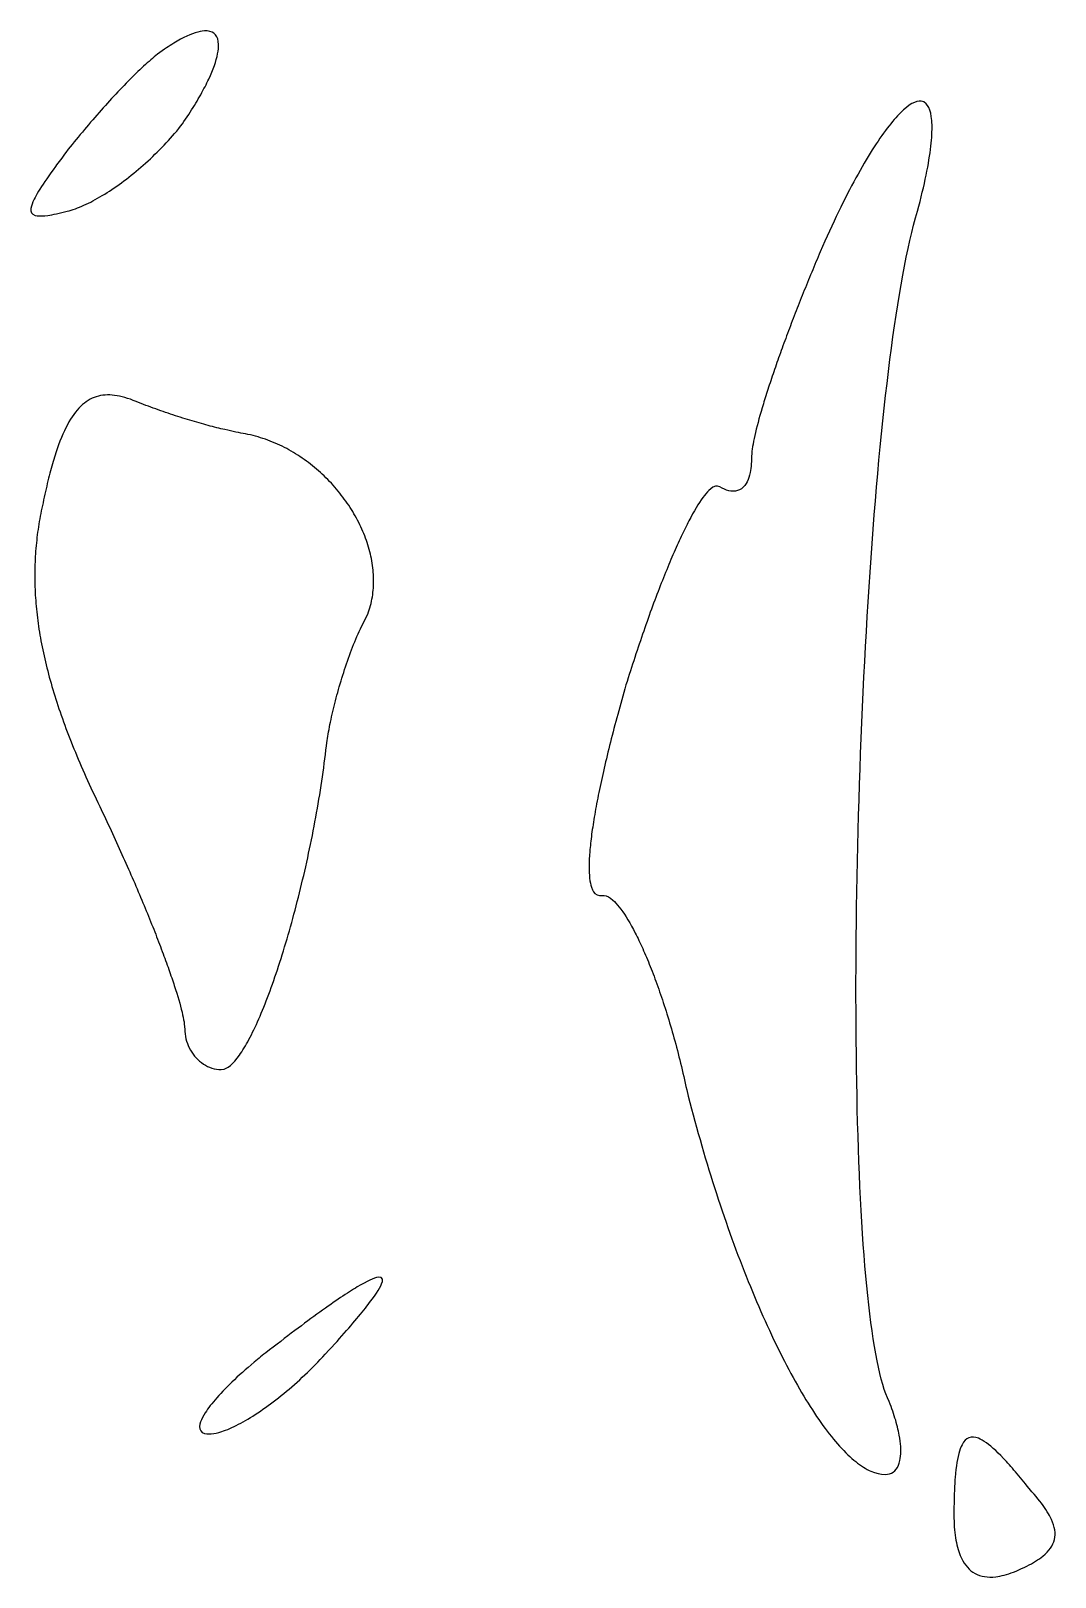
# Model space of a CAD drawing. Header units: metres. Extents: x 11 to 1970, y 60 to 2209.
# Drawn here: x 482 to 735, y 1434.7 to 1816.5 of the extents above; entities that cross this region are included whole.
import ezdxf

# ---------------------------------------------------------------- set-up
doc = ezdxf.new("R2010")
doc.units = ezdxf.units.M

msp = doc.modelspace()

# ---------------------------------------------------------------- linework, layer by layer
for points in [[(515, 1812), (514.449362, 1811.621316), (513.878096, 1811.206128), (513.287174, 1810.755732), (512.882786, 1810.436548), (512.470382, 1810.102676), (512.05025, 1809.7545), (511.622678, 1809.392404), (511.187954, 1809.016772), (510.746366, 1808.627988), (510.298202, 1808.226436), (509.84375, 1807.8125), (509.383298, 1807.386564), (508.917134, 1806.949012), (508.445546, 1806.500228), (507.968822, 1806.040596), (507.48725, 1805.5705), (507.001118, 1805.090324), (506.510714, 1804.600452), (506.016326, 1804.101268), (505.518242, 1803.593156), (505.01675, 1803.0765), (504.512138, 1802.551684), (504.004694, 1802.019092), (503.494706, 1801.479108), (502.982462, 1800.932116), (502.46825, 1800.3785), (501.952358, 1799.818644), (501.435074, 1799.252932), (500.916686, 1798.681748), (500.397482, 1798.105476), (499.87775, 1797.5245), (499.357778, 1796.939204), (498.837854, 1796.349972), (498.318266, 1795.757188), (497.799302, 1795.161236), (497.28125, 1794.5625), (496.764398, 1793.961364), (496.249034, 1793.358212), (495.735446, 1792.753428), (495.223922, 1792.147396), (494.71475, 1791.5405), (494.208218, 1790.933124), (493.704614, 1790.325652), (493.204226, 1789.718468), (492.707342, 1789.111956), (492.21425, 1788.5065), (491.725238, 1787.902484), (491.240594, 1787.300292), (490.6436, 1786.524191), (490.2944, 1786.056728), (489.9524, 1785.597557), (489.6176, 1785.146624), (489.29, 1784.703875), (488.9696, 1784.269256), (488.6564, 1783.842713), (488.3504, 1783.424192), (488.0516, 1783.013639), (487.4756, 1782.216221), (486.9284, 1781.450027), (486.41, 1780.714625), (485.9204, 1780.009583), (485.4596, 1779.334469), (485.0276, 1778.688851), (484.6244, 1778.072297), (484.25, 1777.484375), (483.9044, 1776.924653), (483.5876, 1776.392699), (483.2996, 1775.888081), (483.0404, 1775.410367), (482.81, 1774.959125), (482.5184, 1774.330952), (482.2916, 1773.759911), (482.1296, 1773.244544), (482.0144, 1772.641472), (482.0144, 1772.131328), (482.1764, 1771.619063), (482.5184, 1771.239848), (483.0404, 1770.986933), (483.5876, 1770.871001), (484.25, 1770.828125), (484.8224, 1770.841832), (485.4596, 1770.893231), (486.1616, 1770.980864), (486.6656, 1771.058696), (487.1984, 1771.151552), (487.76, 1771.259), (488.3504, 1771.380608), (488.9696, 1771.515944), (489.6176, 1771.664576), (490.2944, 1771.826072), (491, 1772), (491.484736, 1772.128352), (491.978688, 1772.273216), (492.481472, 1772.434304), (492.992704, 1772.611328), (493.512, 1772.804), (494.038976, 1773.012032), (494.573248, 1773.235136), (495.114432, 1773.473024), (495.662144, 1773.725408), (496.216, 1773.992), (496.775616, 1774.272512), (497.340608, 1774.566656), (497.910592, 1774.874144), (498.485184, 1775.194688), (499.064, 1775.528), (499.646656, 1775.873792), (500.232768, 1776.231776), (500.821952, 1776.601664), (501.413824, 1776.983168), (502.008, 1777.376), (502.604096, 1777.779872), (503.201728, 1778.194496), (503.800512, 1778.619584), (504.400064, 1779.054848), (505, 1779.5), (505.599936, 1779.954752), (506.199488, 1780.418816), (506.798272, 1780.891904), (507.395904, 1781.373728), (507.992, 1781.864), (508.586176, 1782.362432), (509.178048, 1782.868736), (509.767232, 1783.382624), (510.353344, 1783.903808), (510.936, 1784.432), (511.514816, 1784.966912), (512.089408, 1785.508256), (512.659392, 1786.055744), (513.224384, 1786.609088), (513.784, 1787.168), (514.337856, 1787.732192), (514.885568, 1788.301376), (515.426752, 1788.875264), (515.961024, 1789.453568), (516.488, 1790.036), (517.007296, 1790.622272), (517.518528, 1791.212096), (518.021312, 1791.805184), (518.515264, 1792.401248), (519, 1793), (519.415202, 1793.596989), (519.820816, 1794.187912), (520.216854, 1794.772703), (520.603328, 1795.351296), (520.98025, 1795.923625), (521.347632, 1796.489624), (521.705486, 1797.049227), (522.053824, 1797.602368), (522.392658, 1798.148981), (522.722, 1798.689), (523.041862, 1799.222359), (523.352256, 1799.748992), (523.653194, 1800.268833), (523.944688, 1800.781816), (524.22675, 1801.287875), (524.499392, 1801.786944), (524.762626, 1802.278957), (525.016464, 1802.763848), (525.260918, 1803.241551), (525.496, 1803.712), (525.721722, 1804.175129), (525.938096, 1804.630872), (526.342848, 1805.519936), (526.710352, 1806.378664), (527.040704, 1807.206528), (527.334, 1808.003), (527.590336, 1808.767552), (527.809808, 1809.499656), (527.992512, 1810.198784), (528.138544, 1810.864408), (528.248, 1811.496), (528.320976, 1812.093032), (528.357568, 1812.654976), (528.357872, 1813.181304), (528.290498, 1813.902861), (528.142016, 1814.541312), (527.91275, 1815.094875), (527.603024, 1815.561768), (527.213162, 1815.940209), (526.743488, 1816.228416), (526.194326, 1816.424607), (525.566, 1816.527), (524.858834, 1816.533813), (524.34375, 1816.484375), (523.793866, 1816.391137), (523.209278, 1816.253571), (522.590082, 1816.071149), (521.936374, 1815.843343), (521.24825, 1815.569625), (520.525806, 1815.249467), (519.769138, 1814.882341), (518.978342, 1814.467719), (518.153514, 1814.005073), (517.29475, 1813.493875), (516.852672, 1813.219904), (516.402146, 1812.933597), (515.943184, 1812.634888), (515.475798, 1812.323711), (515, 1812)], [(677, 1762), (676.730307, 1761.369418), (676.461256, 1760.737744), (676.192889, 1760.105086), (675.925248, 1759.471552), (675.658375, 1758.83725), (675.392312, 1758.202288), (675.127101, 1757.566774), (674.862784, 1756.930816), (674.599403, 1756.294522), (674.337, 1755.658), (674.075617, 1755.021358), (673.815296, 1754.384704), (673.556079, 1753.748146), (673.298008, 1753.111792), (673.041125, 1752.47575), (672.785472, 1751.840128), (672.531091, 1751.205034), (672.278024, 1750.570576), (672.026313, 1749.936862), (671.776, 1749.304), (671.527127, 1748.672098), (671.279736, 1748.041264), (671.033869, 1747.411606), (670.789568, 1746.783232), (670.546875, 1746.15625), (670.305832, 1745.530768), (670.066481, 1744.906894), (669.828864, 1744.284736), (669.593023, 1743.664402), (669.359, 1743.046), (669.126837, 1742.429638), (668.896576, 1741.815424), (668.668259, 1741.203466), (668.441928, 1740.593872), (668.217625, 1739.98675), (667.995392, 1739.382208), (667.775271, 1738.780354), (667.557304, 1738.181296), (667.341533, 1737.585142), (667.128, 1736.992), (666.916747, 1736.401978), (666.707816, 1735.815184), (666.501249, 1735.231726), (666.297088, 1734.651712), (666.095375, 1734.07525), (665.896152, 1733.502448), (665.699461, 1732.933414), (665.505344, 1732.368256), (665.313843, 1731.807082), (665.125, 1731.25), (664.938857, 1730.697118), (664.755456, 1730.148544), (664.574839, 1729.604386), (664.397048, 1729.064752), (664.222125, 1728.52975), (664.050112, 1727.999488), (663.881051, 1727.474074), (663.714984, 1726.953616), (663.551953, 1726.438222), (663.392, 1725.928), (663.235167, 1725.423058), (663.081496, 1724.923504), (662.931029, 1724.429446), (662.783808, 1723.940992), (662.639875, 1723.45825), (662.362041, 1722.510334), (662.097863, 1721.586562), (661.847677, 1720.687798), (661.611819, 1719.814906), (661.390625, 1718.96875), (661.184431, 1718.150194), (660.993573, 1717.360102), (660.818387, 1716.599338), (660.659209, 1715.868766), (660.516375, 1715.16925), (660.390221, 1714.501654), (660.281083, 1713.866842), (660.189297, 1713.265678), (660.115199, 1712.699026), (660.059125, 1712.16775), (660.009544, 1711.439056), (659.999101, 1710.791202), (659.985664, 1710.179328), (659.956243, 1709.589486), (659.911, 1709.022), (659.850097, 1708.477194), (659.773696, 1707.955392), (659.681959, 1707.456918), (659.536067, 1706.829134), (659.363583, 1706.244166), (659.164891, 1705.702782), (658.940375, 1705.20575), (658.690419, 1704.753838), (658.342784, 1704.253568), (657.956749, 1703.826498), (657.533064, 1703.474128), (657.072479, 1703.197958), (656.575744, 1702.999488), (656.043609, 1702.880218), (655.476824, 1702.841648), (654.876139, 1702.885278), (654.371687, 1702.980374), (653.846403, 1703.129806), (653.300671, 1703.334342), (652.734875, 1703.59475), (652.149399, 1703.911798), (651.623989, 1704.115659), (651.074201, 1704.073031), (650.471517, 1703.811427), (649.986408, 1703.475448), (649.474191, 1703.022721), (649.118213, 1702.657403), (648.751027, 1702.242237), (648.372969, 1701.778039), (647.984375, 1701.265625), (647.585581, 1700.705811), (647.176923, 1700.099413), (646.758737, 1699.447247), (646.331359, 1698.750129), (645.895125, 1698.008875), (645.450371, 1697.224301), (644.997433, 1696.397223), (644.536647, 1695.528457), (644.303416, 1695.078696), (644.068349, 1694.618819), (643.831488, 1694.148928), (643.592875, 1693.669125), (643.352552, 1693.179512), (643.110561, 1692.680191), (642.866944, 1692.171264), (642.621743, 1691.652833), (642.375, 1691.125), (642.126757, 1690.587867), (641.877056, 1690.041536), (641.625939, 1689.486109), (641.373448, 1688.921688), (641.119625, 1688.348375), (640.864512, 1687.766272), (640.608151, 1687.175481), (640.350584, 1686.576104), (640.091853, 1685.968243), (639.832, 1685.352), (639.571067, 1684.727477), (639.309096, 1684.094776), (639.046129, 1683.453999), (638.782208, 1682.805248), (638.517375, 1682.148625), (638.251672, 1681.484232), (637.985141, 1680.812171), (637.717824, 1680.132544), (637.449763, 1679.445453), (637.181, 1678.751), (636.911577, 1678.049287), (636.641536, 1677.340416), (636.370919, 1676.624489), (636.099768, 1675.901608), (635.828125, 1675.171875), (635.556032, 1674.435392), (635.283531, 1673.692261), (635.010664, 1672.942584), (634.737473, 1672.186463), (634.464, 1671.424), (634.190287, 1670.655297), (633.916376, 1669.880456), (633.642309, 1669.099579), (633.368128, 1668.312768), (633.093875, 1667.520125), (632.819592, 1666.721752), (632.545321, 1665.917751), (632.271104, 1665.108224), (631.996983, 1664.293273), (631.723, 1663.473), (631.449197, 1662.647507), (631.175616, 1661.816896), (630.902299, 1660.981269), (630.629288, 1660.140728), (630.356625, 1659.295375), (630.084352, 1658.445312), (629.812511, 1657.590641), (629.541144, 1656.731464), (629.270293, 1655.867883), (629, 1655), (628.731803, 1654.072714), (628.467224, 1653.150912), (628.206281, 1652.234678), (627.948992, 1651.324096), (627.695375, 1650.41925), (627.445448, 1649.520224), (627.199229, 1648.627102), (626.956736, 1647.739968), (626.717987, 1646.858906), (626.483, 1645.984), (626.251793, 1645.115334), (626.024384, 1644.252992), (625.800791, 1643.397058), (625.581032, 1642.547616), (625.365125, 1641.70475), (625.153088, 1640.868544), (624.944939, 1640.039082), (624.740696, 1639.216448), (624.540377, 1638.400726), (624.344, 1637.592), (624.151583, 1636.790354), (623.963144, 1635.995872), (623.778701, 1635.208638), (623.598272, 1634.428736), (623.421875, 1633.65625), (623.249528, 1632.891264), (623.081249, 1632.133862), (622.917056, 1631.384128), (622.756967, 1630.642146), (622.601, 1629.908), (622.449173, 1629.181774), (622.301504, 1628.463552), (622.158011, 1627.753418), (622.018712, 1627.051456), (621.883625, 1626.35775), (621.752768, 1625.672384), (621.626159, 1624.995442), (621.503816, 1624.327008), (621.385757, 1623.667166), (621.272, 1623.016), (621.162563, 1622.373594), (621.057464, 1621.740032), (620.956721, 1621.115398), (620.860352, 1620.499776), (620.768375, 1619.89325), (620.680808, 1619.295904), (620.597669, 1618.707822), (620.518976, 1618.129088), (620.444747, 1617.559786), (620.375, 1617), (620.309753, 1616.449814), (620.249024, 1615.909312), (620.192831, 1615.378578), (620.141192, 1614.857696), (620.094125, 1614.34675), (620.051648, 1613.845824), (619.980536, 1612.874368), (619.928, 1611.944), (619.894184, 1611.055392), (619.879232, 1610.209216), (619.883288, 1609.406144), (619.906496, 1608.646848), (619.949, 1607.932), (620.010944, 1607.262272), (620.092472, 1606.638336), (620.193728, 1606.060864), (620.314856, 1605.530528), (620.456, 1605.048), (620.705561, 1604.415318), (621.000968, 1603.893984), (621.342707, 1603.486266), (621.871271, 1603.123298), (622.484219, 1602.971722), (623, 1603), (623.623424, 1603.01536), (624.120413, 1602.891745), (624.641, 1602.655), (625.183727, 1602.307555), (625.747136, 1601.85184), (626.133512, 1601.48908), (626.528, 1601.08), (626.930168, 1600.62532), (627.339584, 1600.12576), (627.755816, 1599.58204), (628.178432, 1598.99488), (628.607, 1598.365), (629.041088, 1597.69312), (629.480264, 1596.97996), (629.924096, 1596.22624), (630.372152, 1595.43268), (630.824, 1594.6), (631.279208, 1593.72892), (631.507937, 1593.279205), (631.737344, 1592.82016), (631.967375, 1592.351875), (632.197976, 1591.87444), (632.429093, 1591.387945), (632.660672, 1590.89248), (632.892659, 1590.388135), (633.125, 1589.875), (633.357641, 1589.353165), (633.590528, 1588.82272), (633.823607, 1588.283755), (634.056824, 1587.73636), (634.290125, 1587.180625), (634.523456, 1586.61664), (634.756763, 1586.044495), (634.989992, 1585.46428), (635.223089, 1584.876085), (635.456, 1584.28), (635.688671, 1583.676115), (635.921048, 1583.06452), (636.153077, 1582.445305), (636.384704, 1581.81856), (636.615875, 1581.184375), (636.846536, 1580.54284), (637.076633, 1579.894045), (637.306112, 1579.23808), (637.534919, 1578.575035), (637.763, 1577.905), (637.990301, 1577.228065), (638.216768, 1576.54432), (638.442347, 1575.853855), (638.666984, 1575.15676), (638.890625, 1574.453125), (639.113216, 1573.74304), (639.334703, 1573.026595), (639.555032, 1572.30388), (639.774149, 1571.574985), (639.992, 1570.84), (640.208531, 1570.099015), (640.423688, 1569.35212), (640.637417, 1568.599405), (640.849664, 1567.84096), (641.060375, 1567.076875), (641.269496, 1566.30724), (641.476973, 1565.532145), (641.682752, 1564.75168), (641.886779, 1563.965935), (642.089, 1563.175), (642.289361, 1562.378965), (642.487808, 1561.57792), (642.684287, 1560.771955), (642.878744, 1559.96116), (643.071125, 1559.145625), (643.261376, 1558.32544), (643.449443, 1557.500695), (643.635272, 1556.67148), (643.818809, 1555.837885), (644, 1555), (644.392683, 1553.442734), (644.790664, 1551.891072), (645.193841, 1550.345218), (645.602112, 1548.805376), (646.015375, 1547.27175), (646.433528, 1545.744544), (646.856469, 1544.223962), (647.284096, 1542.710208), (647.716307, 1541.203486), (648.153, 1539.704), (648.594073, 1538.211954), (649.039424, 1536.727552), (649.488951, 1535.250998), (649.942552, 1533.782496), (650.400125, 1532.32225), (650.861568, 1530.870464), (651.326779, 1529.427342), (651.795656, 1527.993088), (652.268097, 1526.567906), (652.744, 1525.152), (653.223263, 1523.745574), (653.705784, 1522.348832), (654.191461, 1520.961978), (654.680192, 1519.585216), (655.171875, 1518.21875), (655.666408, 1516.862784), (656.163689, 1515.517522), (656.663616, 1514.183168), (657.166087, 1512.859926), (657.671, 1511.548), (658.178253, 1510.247594), (658.687744, 1508.958912), (659.199371, 1507.682158), (659.713032, 1506.417536), (660.228625, 1505.16525), (660.746048, 1503.925504), (661.265199, 1502.698502), (661.785976, 1501.484448), (662.308277, 1500.283546), (662.832, 1499.096), (663.357043, 1497.922014), (663.883304, 1496.761792), (664.410681, 1495.615538), (664.939072, 1494.483456), (665.468375, 1493.36575), (665.998488, 1492.262624), (666.529309, 1491.174282), (667.060736, 1490.100928), (667.592667, 1489.042766), (668.125, 1488), (668.657633, 1486.972834), (669.190464, 1485.961472), (669.723391, 1484.966118), (670.256312, 1483.986976), (670.789125, 1483.02425), (671.321728, 1482.078144), (671.854019, 1481.148862), (672.385896, 1480.236608), (672.917257, 1479.341586), (673.448, 1478.464), (673.978023, 1477.604054), (674.507224, 1476.761952), (675.035501, 1475.937898), (675.562752, 1475.132096), (676.088875, 1474.34475), (676.613768, 1473.576064), (677.137329, 1472.826242), (677.659456, 1472.095488), (678.180047, 1471.384006), (678.699, 1470.692), (679.216213, 1470.019674), (679.731584, 1469.367232), (680.245011, 1468.734878), (680.756392, 1468.122816), (681.265625, 1467.53125), (681.772608, 1466.960384), (682.277239, 1466.410422), (682.779416, 1465.881568), (683.279037, 1465.374026), (683.776, 1464.888), (684.270203, 1464.423694), (684.761544, 1463.981312), (685.249921, 1463.561058), (685.735232, 1463.163136), (686.217375, 1462.78775), (686.696248, 1462.435104), (687.171749, 1462.105402), (687.643776, 1461.798848), (688.112227, 1461.515646), (688.577, 1461.256), (689.037993, 1461.020114), (689.495104, 1460.808192), (690.397272, 1460.457056), (691.282688, 1460.204224), (692.150536, 1460.051328), (693, 1460), (693.576064, 1460.038016), (694.104512, 1460.150528), (694.585728, 1460.335232), (695.020096, 1460.589824), (695.408, 1460.912), (695.749824, 1461.299456), (696.045952, 1461.749888), (696.296768, 1462.260992), (696.502656, 1462.830464), (696.664, 1463.456), (696.756007, 1463.960558), (696.823336, 1464.494384), (696.866149, 1465.056506), (696.884608, 1465.645952), (696.878875, 1466.26175), (696.849112, 1466.902928), (696.795481, 1467.568514), (696.718144, 1468.257536), (696.617263, 1468.969022), (696.493, 1469.702), (696.397248, 1470.202112), (696.291224, 1470.711056), (696.174976, 1471.228544), (696.048552, 1471.754288), (695.912, 1472.288), (695.765368, 1472.829392), (695.608704, 1473.378176), (695.442056, 1473.934064), (695.265472, 1474.496768), (695.079, 1475.066), (694.882688, 1475.641472), (694.676584, 1476.222896), (694.460736, 1476.809984), (694.235192, 1477.402448), (694, 1478), (693.585692, 1478.894858), (693.182736, 1479.898064), (692.791084, 1481.007566), (692.410688, 1482.221312), (692.0415, 1483.53725), (691.683472, 1484.953328), (691.336556, 1486.467494), (691.000704, 1488.077696), (690.675868, 1489.781882), (690.362, 1491.578), (690.059052, 1493.463998), (689.766976, 1495.437824), (689.485724, 1497.497426), (689.215248, 1499.640752), (688.9555, 1501.86575), (688.706432, 1504.170368), (688.467996, 1506.552554), (688.240144, 1509.010256), (688.022828, 1511.541422), (687.816, 1514.144), (687.619612, 1516.815938), (687.433616, 1519.555184), (687.257964, 1522.359686), (687.092608, 1525.227392), (686.9375, 1528.15625), (686.792592, 1531.144208), (686.657836, 1534.189214), (686.533184, 1537.289216), (686.418588, 1540.442162), (686.314, 1543.646), (686.219372, 1546.898678), (686.134656, 1550.198144), (686.059804, 1553.542346), (685.994768, 1556.929232), (685.9395, 1560.35675), (685.893952, 1563.822848), (685.858076, 1567.325474), (685.831824, 1570.862576), (685.815148, 1574.432102), (685.808, 1578.032), (685.810332, 1581.660218), (685.822096, 1585.314704), (685.843244, 1588.993406), (685.873728, 1592.694272), (685.9135, 1596.41525), (685.962512, 1600.154288), (686.020716, 1603.909334), (686.088064, 1607.678336), (686.164508, 1611.459242), (686.25, 1615.25), (686.344492, 1619.048558), (686.447936, 1622.852864), (686.560284, 1626.660866), (686.681488, 1630.470512), (686.8115, 1634.27975), (686.950272, 1638.086528), (687.097756, 1641.888794), (687.253904, 1645.684496), (687.418668, 1649.471582), (687.592, 1653.248), (687.773852, 1657.011698), (687.964176, 1660.760624), (688.162924, 1664.492726), (688.370048, 1668.205952), (688.5855, 1671.89825), (688.809232, 1675.567568), (689.041196, 1679.211854), (689.281344, 1682.829056), (689.529628, 1686.417122), (689.786, 1689.974), (690.050412, 1693.497638), (690.322816, 1696.985984), (690.603164, 1700.436986), (690.891408, 1703.848592), (691.1875, 1707.21875), (691.491392, 1710.545408), (691.803036, 1713.826514), (692.122384, 1717.060016), (692.449388, 1720.243862), (692.784, 1723.376), (693.126172, 1726.454378), (693.475856, 1729.476944), (693.833004, 1732.441646), (694.197568, 1735.346432), (694.5695, 1738.18925), (694.948752, 1740.968048), (695.335276, 1743.680774), (695.729024, 1746.325376), (696.129948, 1748.899802), (696.538, 1751.402), (696.953132, 1753.829918), (697.375296, 1756.181504), (697.804444, 1758.454706), (698.240528, 1760.647472), (698.6835, 1762.75775), (699.133312, 1764.783488), (699.589916, 1766.722634), (700.053264, 1768.573136), (700.523308, 1770.332942), (701, 1772), (701.321924, 1773.215611), (701.627792, 1774.402488), (701.917748, 1775.560697), (702.191936, 1776.690304), (702.4505, 1777.791375), (702.693584, 1778.863976), (702.921332, 1779.908173), (703.133888, 1780.924032), (703.331396, 1781.911619), (703.514, 1782.871), (703.681844, 1783.802241), (703.835072, 1784.705408), (703.973828, 1785.580567), (704.098256, 1786.427784), (704.2085, 1787.247125), (704.304704, 1788.038656), (704.387012, 1788.802443), (704.455568, 1789.538552), (704.510516, 1790.247049), (704.552, 1790.928), (704.580164, 1791.581471), (704.595152, 1792.207528), (704.597108, 1792.806237), (704.586176, 1793.377664), (704.5625, 1793.921875), (704.526224, 1794.438936), (704.416448, 1795.391872), (704.258, 1796.237), (704.052032, 1796.974848), (703.799696, 1797.605944), (703.502144, 1798.130816), (703.160528, 1798.549992), (702.568004, 1798.981731), (701.882816, 1799.178624), (701.376464, 1799.180296), (700.831808, 1799.078912), (700.25, 1798.875), (699.632192, 1798.569088), (698.979536, 1798.161704), (698.293184, 1797.653376), (697.574288, 1797.044632), (697.202996, 1796.702769), (696.824, 1796.336), (696.437444, 1795.944391), (696.043472, 1795.528008), (695.642228, 1795.086917), (695.233856, 1794.621184), (694.8185, 1794.130875), (694.396304, 1793.616056), (693.967412, 1793.076793), (693.531968, 1792.513152), (693.090116, 1791.925199), (692.642, 1791.313), (692.187764, 1790.676621), (691.727552, 1790.016128), (691.261508, 1789.331587), (690.789776, 1788.623064), (690.3125, 1787.890625), (689.829824, 1787.134336), (689.341892, 1786.354263), (688.848848, 1785.550472), (688.350836, 1784.723029), (687.848, 1783.872), (687.340484, 1782.997451), (686.828432, 1782.099448), (686.311988, 1781.178057), (685.791296, 1780.233344), (685.2665, 1779.265375), (684.737744, 1778.274216), (684.205172, 1777.259933), (683.668928, 1776.222592), (683.129156, 1775.162259), (682.586, 1774.079), (682.039604, 1772.972881), (681.490112, 1771.843968), (680.937668, 1770.692327), (680.382416, 1769.518024), (679.8245, 1768.321125), (679.264064, 1767.101696), (678.701252, 1765.859803), (678.136208, 1764.595512), (677.569076, 1763.308889), (677, 1762)], [(485, 1700), (484.852702, 1699.339991), (484.710816, 1698.679928), (484.574354, 1698.019757), (484.443328, 1697.359424), (484.31775, 1696.698875), (484.197632, 1696.038056), (484.082986, 1695.376913), (483.973824, 1694.715392), (483.870158, 1694.053439), (483.772, 1693.391), (483.679362, 1692.728021), (483.592256, 1692.064448), (483.510694, 1691.400227), (483.434688, 1690.735304), (483.36425, 1690.069625), (483.299392, 1689.403136), (483.240126, 1688.735783), (483.186464, 1688.067512), (483.138418, 1687.398269), (483.096, 1686.728), (483.059222, 1686.056651), (483.028096, 1685.384168), (483.002634, 1684.710497), (482.982848, 1684.035584), (482.96875, 1683.359375), (482.960352, 1682.681816), (482.957666, 1682.002853), (482.960704, 1681.322432), (482.969478, 1680.640499), (482.984, 1679.957), (483.004282, 1679.271881), (483.030336, 1678.585088), (483.062174, 1677.896567), (483.099808, 1677.206264), (483.14325, 1676.514125), (483.192512, 1675.820096), (483.247606, 1675.124123), (483.308544, 1674.426152), (483.375338, 1673.726129), (483.448, 1673.024), (483.526542, 1672.319711), (483.610976, 1671.613208), (483.701314, 1670.904437), (483.797568, 1670.193344), (483.89975, 1669.479875), (484.007872, 1668.763976), (484.121946, 1668.045593), (484.241984, 1667.324672), (484.367998, 1666.601159), (484.5, 1665.875), (484.638002, 1665.146141), (484.782016, 1664.414528), (484.932054, 1663.680107), (485.088128, 1662.942824), (485.25025, 1662.202625), (485.418432, 1661.459456), (485.592686, 1660.713263), (485.773024, 1659.963992), (485.959458, 1659.211589), (486.152, 1658.456), (486.350662, 1657.697171), (486.555456, 1656.935048), (486.766394, 1656.169577), (486.983488, 1655.400704), (487.20675, 1654.628375), (487.436192, 1653.852536), (487.671826, 1653.073133), (487.913664, 1652.290112), (488.161718, 1651.503419), (488.416, 1650.713), (488.676522, 1649.918801), (488.943296, 1649.120768), (489.216334, 1648.318847), (489.495648, 1647.512984), (489.78125, 1646.703125), (490.073152, 1645.889216), (490.371366, 1645.071203), (490.675904, 1644.249032), (490.986778, 1643.422649), (491.304, 1642.592), (491.627582, 1641.757031), (491.957536, 1640.917688), (492.293874, 1640.073917), (492.636608, 1639.225664), (492.98575, 1638.372875), (493.341312, 1637.515496), (493.703306, 1636.653473), (494.071744, 1635.786752), (494.446638, 1634.915279), (494.828, 1634.039), (495.215842, 1633.157861), (495.610176, 1632.271808), (496.011014, 1631.380787), (496.418368, 1630.484744), (496.83225, 1629.583625), (497.252672, 1628.677376), (497.679646, 1627.765943), (498.113184, 1626.849272), (498.553298, 1625.927309), (499, 1625), (499.359094, 1624.250317), (499.716352, 1623.501336), (500.071738, 1622.753159), (500.425216, 1622.005888), (500.77675, 1621.259625), (501.126304, 1620.514472), (501.473842, 1619.770531), (501.819328, 1619.027904), (502.162726, 1618.286693), (502.504, 1617.547), (502.843114, 1616.808927), (503.180032, 1616.072576), (503.514718, 1615.338049), (503.847136, 1614.605448), (504.17725, 1613.874875), (504.505024, 1613.146432), (504.830422, 1612.420221), (505.153408, 1611.696344), (505.473946, 1610.974903), (505.792, 1610.256), (506.107534, 1609.539737), (506.420512, 1608.826216), (506.730898, 1608.115539), (507.038656, 1607.407808), (507.34375, 1606.703125), (507.646144, 1606.001592), (507.945802, 1605.303311), (508.242688, 1604.608384), (508.536766, 1603.916913), (508.828, 1603.229), (509.116354, 1602.544747), (509.401792, 1601.864256), (509.684278, 1601.187629), (509.963776, 1600.514968), (510.24025, 1599.846375), (510.513664, 1599.181952), (510.783982, 1598.521801), (511.051168, 1597.866024), (511.315186, 1597.214723), (511.576, 1596.568), (511.833574, 1595.925957), (512.087872, 1595.288696), (512.338858, 1594.656319), (512.586496, 1594.028928), (512.83075, 1593.406625), (513.071584, 1592.789512), (513.308962, 1592.177691), (513.542848, 1591.571264), (513.773206, 1590.970333), (514, 1590.375), (514.223194, 1589.785367), (514.442752, 1589.201536), (514.658638, 1588.623609), (514.870816, 1588.051688), (515.07925, 1587.485875), (515.283904, 1586.926272), (515.484742, 1586.372981), (515.681728, 1585.826104), (515.874826, 1585.285743), (516.064, 1584.752), (516.249214, 1584.224977), (516.430432, 1583.704776), (516.607618, 1583.191499), (516.780736, 1582.685248), (516.94975, 1582.186125), (517.114624, 1581.694232), (517.275322, 1581.209671), (517.431808, 1580.732544), (517.732, 1579.801), (518.014912, 1578.900416), (518.280256, 1578.031608), (518.527744, 1577.195392), (518.757088, 1576.392584), (518.968, 1575.624), (519.160192, 1574.890456), (519.333376, 1574.192768), (519.487264, 1573.531752), (519.621568, 1572.908224), (519.736, 1572.323), (519.830272, 1571.776896), (519.904096, 1571.270728), (519.975862, 1570.588141), (520, 1570), (520.019008, 1569.40032), (520.075264, 1568.80256), (520.167616, 1568.20864), (520.294912, 1567.62048), (520.456, 1567.04), (520.649728, 1566.46912), (520.874944, 1565.90976), (521.130496, 1565.36384), (521.415232, 1564.83328), (521.728, 1564.32), (522.067648, 1563.82592), (522.433024, 1563.35296), (522.822976, 1562.90304), (523.236352, 1562.47808), (523.672, 1562.08), (524.128768, 1561.71072), (524.605504, 1561.37216), (525.101056, 1561.06624), (525.614272, 1560.79488), (526.144, 1560.56), (526.689088, 1560.36352), (527.248384, 1560.20736), (527.820736, 1560.09344), (528.404992, 1560.02368), (529, 1560), (529.735768, 1560.117396), (530.243, 1560.3235), (530.762712, 1560.628964), (531.294136, 1561.031292), (531.836504, 1561.527988), (532.389048, 1562.116556), (532.951, 1562.7945), (533.521592, 1563.559324), (533.809888, 1563.973536), (534.100056, 1564.408532), (534.392, 1564.864), (534.685624, 1565.339628), (534.980832, 1565.835104), (535.277528, 1566.350116), (535.575616, 1566.884352), (535.875, 1567.4375), (536.175584, 1568.009248), (536.477272, 1568.599284), (536.779968, 1569.207296), (537.083576, 1569.832972), (537.388, 1570.476), (537.693144, 1571.136068), (537.998912, 1571.812864), (538.305208, 1572.506076), (538.611936, 1573.215392), (538.919, 1573.9405), (539.226304, 1574.681088), (539.533752, 1575.436844), (539.841248, 1576.207456), (540.148696, 1576.992612), (540.456, 1577.792), (540.763064, 1578.605308), (541.069792, 1579.432224), (541.376088, 1580.272436), (541.681856, 1581.125632), (541.987, 1581.9915), (542.291424, 1582.869728), (542.595032, 1583.760004), (542.897728, 1584.662016), (543.199416, 1585.575452), (543.5, 1586.5), (543.799384, 1587.435348), (544.097472, 1588.381184), (544.394168, 1589.337196), (544.689376, 1590.303072), (544.983, 1591.2785), (545.274944, 1592.263168), (545.565112, 1593.256764), (545.853408, 1594.258976), (546.139736, 1595.269492), (546.424, 1596.288), (546.706104, 1597.314188), (546.985952, 1598.347744), (547.263448, 1599.388356), (547.538496, 1600.435712), (547.811, 1601.4895), (548.080864, 1602.549408), (548.347992, 1603.615124), (548.612288, 1604.686336), (548.873656, 1605.762732), (549.132, 1606.844), (549.387224, 1607.929828), (549.639232, 1609.019904), (549.887928, 1610.113916), (550.133216, 1611.211552), (550.375, 1612.3125), (550.613184, 1613.416448), (550.847672, 1614.523084), (551.078368, 1615.632096), (551.305176, 1616.743172), (551.528, 1617.856), (551.746744, 1618.970268), (551.961312, 1620.085664), (552.171608, 1621.201876), (552.377536, 1622.318592), (552.579, 1623.4355), (552.775904, 1624.552288), (552.968152, 1625.668644), (553.155648, 1626.784256), (553.338296, 1627.898812), (553.516, 1629.012), (553.688664, 1630.123508), (553.856192, 1631.233024), (554.018488, 1632.340236), (554.175456, 1633.444832), (554.327, 1634.5465), (554.473024, 1635.644928), (554.613432, 1636.739804), (554.748128, 1637.830816), (554.877016, 1638.917652), (555, 1640), (555.098046, 1640.738549), (555.17225, 1641.250875), (555.253414, 1641.778441), (555.341442, 1642.320623), (555.436238, 1642.876797), (555.537706, 1643.446339), (555.64575, 1644.028625), (555.760274, 1644.623031), (555.881182, 1645.228933), (556.008378, 1645.845707), (556.141766, 1646.472729), (556.28125, 1647.109375), (556.426734, 1647.755021), (556.578122, 1648.409043), (556.735318, 1649.070817), (556.898226, 1649.739719), (557.06675, 1650.415125), (557.240794, 1651.096411), (557.420262, 1651.782953), (557.605058, 1652.474127), (557.795086, 1653.169309), (557.99025, 1653.867875), (558.190454, 1654.569201), (558.395602, 1655.272663), (558.605598, 1655.977637), (558.820346, 1656.683499), (559.03975, 1657.389625), (559.263714, 1658.095391), (559.492142, 1658.800173), (559.724938, 1659.503347), (559.962006, 1660.204289), (560.20325, 1660.902375), (560.448574, 1661.596981), (560.697882, 1662.287483), (560.951078, 1662.973257), (561.208066, 1663.653679), (561.46875, 1664.328125), (561.733034, 1664.995971), (562.000822, 1665.656593), (562.272018, 1666.309367), (562.546526, 1666.953669), (562.82425, 1667.588875), (563.105094, 1668.214361), (563.388962, 1668.829503), (563.675758, 1669.433677), (563.965386, 1670.026259), (564.25775, 1670.606625), (564.552754, 1671.174151), (564.850302, 1671.728213), (565.203118, 1672.512073), (565.392544, 1673.028184), (565.568386, 1673.548171), (565.730752, 1674.071872), (565.87975, 1674.599125), (566.015488, 1675.129768), (566.138074, 1675.663639), (566.247616, 1676.200576), (566.344222, 1676.740417), (566.428, 1677.283), (566.499058, 1677.828163), (566.557504, 1678.375744), (566.603446, 1678.925581), (566.636992, 1679.477512), (566.65825, 1680.031375), (566.667328, 1680.587008), (566.664334, 1681.144249), (566.649376, 1681.702936), (566.622562, 1682.262907), (566.584, 1682.824), (566.533798, 1683.386053), (566.472064, 1683.948904), (566.398906, 1684.512391), (566.314432, 1685.076352), (566.21875, 1685.640625), (566.111968, 1686.205048), (565.994194, 1686.769459), (565.865536, 1687.333696), (565.726102, 1687.897597), (565.576, 1688.461), (565.415338, 1689.023743), (565.244224, 1689.585664), (565.062766, 1690.146601), (564.871072, 1690.706392), (564.66925, 1691.264875), (564.457408, 1691.821888), (564.235654, 1692.377269), (564.004096, 1692.930856), (563.762842, 1693.482487), (563.512, 1694.032), (563.251678, 1694.579233), (562.981984, 1695.124024), (562.703026, 1695.666211), (562.414912, 1696.205632), (562.11775, 1696.742125), (561.811648, 1697.275528), (561.496714, 1697.805679), (561.173056, 1698.332416), (560.840782, 1698.855577), (560.5, 1699.375), (560.150818, 1699.890523), (559.793344, 1700.401984), (559.427686, 1700.909221), (559.053952, 1701.412072), (558.67225, 1701.910375), (558.282688, 1702.403968), (557.885374, 1702.892689), (557.480416, 1703.376376), (557.067922, 1703.854867), (556.648, 1704.328), (556.220758, 1704.795613), (555.786304, 1705.257544), (555.344746, 1705.713631), (554.896192, 1706.163712), (554.44075, 1706.607625), (553.978528, 1707.045208), (553.509634, 1707.476299), (553.034176, 1707.900736), (552.552262, 1708.318357), (552.064, 1708.729), (551.569498, 1709.132503), (551.068864, 1709.528704), (550.562206, 1709.917441), (550.049632, 1710.298552), (549.53125, 1710.671875), (549.007168, 1711.037248), (548.477494, 1711.394509), (547.942336, 1711.743496), (547.401802, 1712.084047), (546.856, 1712.416), (546.305038, 1712.739193), (545.749024, 1713.053464), (545.188066, 1713.358651), (544.622272, 1713.654592), (544.05175, 1713.941125), (543.476608, 1714.218088), (542.896954, 1714.485319), (542.312896, 1714.742656), (541.724542, 1714.989937), (541.132, 1715.227), (540.535378, 1715.453683), (539.934784, 1715.669824), (539.330326, 1715.875261), (538.722112, 1716.069832), (538.11025, 1716.253375), (537.494848, 1716.425728), (536.876014, 1716.586729), (536.253856, 1716.736216), (535.628482, 1716.874027), (535, 1717), (534.446662, 1717.095373), (533.867296, 1717.201384), (533.262874, 1717.317871), (532.634368, 1717.444672), (531.98275, 1717.581625), (531.308992, 1717.728568), (530.614066, 1717.885339), (529.898944, 1718.051776), (529.411456, 1718.168024), (528.915712, 1718.288448), (528.412, 1718.413), (527.900608, 1718.541632), (527.381824, 1718.674296), (526.855936, 1718.810944), (526.323232, 1718.951528), (525.784, 1719.096), (525.238528, 1719.244312), (524.687104, 1719.396416), (524.130016, 1719.552264), (523.567552, 1719.711808), (523, 1719.875), (522.427648, 1720.041792), (521.850784, 1720.212136), (521.269696, 1720.385984), (520.684672, 1720.563288), (520.096, 1720.744), (519.503968, 1720.928072), (518.908864, 1721.115456), (518.310976, 1721.306104), (517.710592, 1721.499968), (517.108, 1721.697), (516.503488, 1721.897152), (515.897344, 1722.100376), (515.289856, 1722.306624), (514.681312, 1722.515848), (514.072, 1722.728), (513.462208, 1722.943032), (512.852224, 1723.160896), (512.242336, 1723.381544), (511.632832, 1723.604928), (511.024, 1723.831), (510.416128, 1724.059712), (509.809504, 1724.291016), (509.204416, 1724.524864), (508.601152, 1724.761208), (508, 1725), (507.28716, 1725.286744), (506.58848, 1725.546752), (505.90372, 1725.779688), (505.23264, 1725.985216), (504.575, 1726.163), (503.93056, 1726.312704), (503.29908, 1726.433992), (502.68032, 1726.526528), (502.07404, 1726.589976), (501.48, 1726.624), (500.89796, 1726.628264), (500.32768, 1726.602432), (499.76892, 1726.546168), (499.22144, 1726.459136), (498.685, 1726.341), (498.15936, 1726.191424), (497.64428, 1726.010072), (497.13952, 1725.796608), (496.64484, 1725.550696), (496.16, 1725.272), (495.68476, 1724.960184), (495.21888, 1724.614912), (494.76212, 1724.235848), (494.31424, 1723.822656), (493.875, 1723.375), (493.44416, 1722.892544), (493.02148, 1722.374952), (492.60672, 1721.821888), (492.19964, 1721.233016), (491.8, 1720.608), (491.40756, 1719.946504), (491.02208, 1719.248192), (490.64332, 1718.512728), (490.27104, 1717.739776), (489.905, 1716.929), (489.54496, 1716.080064), (489.19068, 1715.192632), (488.84192, 1714.266368), (488.669535, 1713.788569), (488.49844, 1713.300936), (488.328605, 1712.803427), (488.16, 1712.296), (487.992595, 1711.778613), (487.82636, 1711.251224), (487.661265, 1710.713791), (487.49728, 1710.166272), (487.334375, 1709.608625), (487.17252, 1709.040808), (487.011685, 1708.462779), (486.85184, 1707.874496), (486.692955, 1707.275917), (486.535, 1706.667), (486.377945, 1706.047703), (486.22176, 1705.417984), (486.066415, 1704.777801), (485.91188, 1704.127112), (485.758125, 1703.465875), (485.60512, 1702.794048), (485.452835, 1702.111589), (485.30124, 1701.418456), (485.150305, 1700.714607), (485, 1700)], [(540, 1490), (539.582404, 1489.670607), (539.169632, 1489.342456), (538.761708, 1489.015589), (538.358656, 1488.690048), (537.9605, 1488.365875), (537.567264, 1488.043112), (537.178972, 1487.721801), (536.417316, 1487.083703), (535.675724, 1486.451917), (534.954388, 1485.826779), (534.2535, 1485.208625), (533.573252, 1484.597791), (532.913836, 1483.994613), (532.275444, 1483.399427), (531.658268, 1482.812569), (531.0625, 1482.234375), (530.488332, 1481.665181), (529.935956, 1481.105323), (529.405564, 1480.555137), (528.897348, 1480.014959), (528.4115, 1479.485125), (527.948212, 1478.965971), (527.507676, 1478.457833), (527.090084, 1477.961047), (526.695628, 1477.475949), (526.3245, 1477.002875), (525.976892, 1476.542161), (525.652996, 1476.094143), (525.353004, 1475.659157), (525.077108, 1475.237539), (524.708864, 1474.630912), (524.395916, 1474.056253), (524.138912, 1473.514696), (523.9385, 1473.007375), (523.760436, 1472.386163), (523.685668, 1471.830519), (523.739808, 1471.232264), (523.960748, 1470.745909), (524.351488, 1470.376704), (524.915028, 1470.129899), (525.492292, 1470.024111), (526, 1470), (526.55863, 1470.024111), (527.15344, 1470.095688), (527.78281, 1470.213597), (528.44512, 1470.376704), (529.13875, 1470.583875), (529.61777, 1470.745909), (530.10951, 1470.926687), (530.61349, 1471.125873), (531.12923, 1471.343131), (531.65625, 1471.578125), (532.19407, 1471.830519), (532.74221, 1472.099977), (533.30019, 1472.386163), (533.86753, 1472.688741), (534.44375, 1473.007375), (535.02837, 1473.341729), (535.62091, 1473.691467), (536.22089, 1474.056253), (536.82783, 1474.435751), (537.44125, 1474.829625), (538.06067, 1475.237539), (538.68561, 1475.659157), (539.31559, 1476.094143), (539.95013, 1476.542161), (540.58875, 1477.002875), (541.23097, 1477.475949), (541.87631, 1477.961047), (542.52429, 1478.457833), (543.17443, 1478.965971), (543.82625, 1479.485125), (544.47927, 1480.014959), (545.13301, 1480.555137), (545.78699, 1481.105323), (546.44073, 1481.665181), (547.09375, 1482.234375), (547.74557, 1482.812569), (548.39571, 1483.399427), (549.04369, 1483.994613), (549.68903, 1484.597791), (550.33125, 1485.208625), (550.96987, 1485.826779), (551.60441, 1486.451917), (552.23439, 1487.083703), (552.85933, 1487.721801), (553.47875, 1488.365875), (554.09217, 1489.015589), (554.69911, 1489.670607), (555.681303, 1490.7425), (556.345224, 1491.47), (556.991781, 1492.1825), (557.620992, 1492.88), (558.232875, 1493.5625), (558.827448, 1494.23), (559.404729, 1494.8825), (559.964736, 1495.52), (560.507487, 1496.1425), (561.033, 1496.75), (561.541293, 1497.3425), (562.032384, 1497.92), (562.506291, 1498.4825), (562.963032, 1499.03), (563.402625, 1499.5625), (563.825088, 1500.08), (564.230439, 1500.5825), (564.618696, 1501.07), (564.989877, 1501.5425), (565.344, 1502), (565.681083, 1502.4425), (566.001144, 1502.87), (566.304201, 1503.2825), (566.859375, 1504.0625), (567.346749, 1504.7825), (567.766467, 1505.4425), (568.118673, 1506.0425), (568.403511, 1506.5825), (568.621125, 1507.0625), (568.821816, 1507.67), (568.855464, 1508.27), (568.523169, 1508.6825), (567.959253, 1508.7425), (567.363192, 1508.63), (566.883648, 1508.48), (566.338536, 1508.27), (565.728, 1508), (565.052184, 1507.67), (564.311232, 1507.28), (563.505288, 1506.83), (562.634496, 1506.32), (562.174827, 1506.0425), (561.699, 1505.75), (561.207033, 1505.4425), (560.698944, 1505.12), (560.174751, 1504.7825), (559.634472, 1504.43), (559.078125, 1504.0625), (558.505728, 1503.68), (557.917299, 1503.2825), (557.312856, 1502.87), (556.692417, 1502.4425), (556.056, 1502), (555.403623, 1501.5425), (554.735304, 1501.07), (554.051061, 1500.5825), (553.350912, 1500.08), (552.634875, 1499.5625), (551.902968, 1499.03), (551.155209, 1498.4825), (550.391616, 1497.92), (549.612207, 1497.3425), (548.817, 1496.75), (548.006013, 1496.1425), (547.179264, 1495.52), (546.336771, 1494.8825), (545.478552, 1494.23), (544.604625, 1493.5625), (543.715008, 1492.88), (542.809719, 1492.1825), (541.888776, 1491.47), (540.952197, 1490.7425), (540, 1490)], [(710, 1450), (710.006, 1449.229608), (710.024, 1448.478464), (710.054, 1447.746616), (710.096, 1447.034112), (710.15, 1446.341), (710.216, 1445.667328), (710.294, 1445.013144), (710.384, 1444.378496), (710.486, 1443.763432), (710.6, 1443.168), (710.726, 1442.592248), (710.864, 1442.036224), (711.014, 1441.499976), (711.176, 1440.983552), (711.35, 1440.487), (711.536, 1440.010368), (711.8375, 1439.332875), (712.166, 1438.700472), (712.5215, 1438.113321), (712.904, 1437.571584), (713.3135, 1437.075423), (713.75, 1436.625), (714.2135, 1436.220477), (714.704, 1435.862016), (715.2215, 1435.549779), (715.766, 1435.283928), (716.3375, 1435.064625), (716.936, 1434.892032), (717.5615, 1434.766311), (718.214, 1434.687624), (718.8935, 1434.656133), (719.6, 1434.672), (720.3335, 1434.735387), (720.8375, 1434.804125), (721.3535, 1434.894103), (721.8815, 1435.005369), (722.4215, 1435.137971), (722.9735, 1435.291957), (723.5375, 1435.467375), (724.1135, 1435.664273), (724.7015, 1435.882699), (725.356701, 1436.150005), (726.050327, 1436.450135), (726.717625, 1436.750625), (727.358643, 1437.051715), (727.973429, 1437.353645), (728.562031, 1437.656655), (729.124497, 1437.960985), (729.660875, 1438.266875), (730.171213, 1438.574565), (730.655559, 1438.884295), (731.113961, 1439.196305), (731.546467, 1439.510835), (731.953125, 1439.828125), (732.514752, 1440.30976), (733.018491, 1440.798955), (733.464504, 1441.29652), (733.852953, 1441.803265), (734.184, 1442.32), (734.457807, 1442.847535), (734.674536, 1443.38668), (734.834349, 1443.938245), (734.937408, 1444.50304), (734.983875, 1445.081875), (734.973912, 1445.67556), (734.907681, 1446.284905), (734.785344, 1446.91072), (734.607063, 1447.553815), (734.373, 1448.215), (734.083317, 1448.895085), (733.859375, 1449.359375), (733.610833, 1449.832665), (733.337739, 1450.315195), (733.040141, 1450.807205), (732.718087, 1451.308935), (732.371625, 1451.820625), (732.000803, 1452.342515), (731.605669, 1452.874845), (731.186271, 1453.417855), (730.742657, 1453.971785), (730.274875, 1454.536875), (729.782973, 1455.113365), (729.266999, 1455.701495), (728.553293, 1456.563997), (728.113144, 1457.115976), (727.679511, 1457.655919), (727.252352, 1458.183808), (726.831625, 1458.699625), (726.417288, 1459.203352), (726.009299, 1459.694971), (725.607616, 1460.174464), (725.212197, 1460.641813), (724.823, 1461.097), (724.439983, 1461.540007), (724.063104, 1461.970816), (723.692321, 1462.389409), (723.327592, 1462.795768), (722.968875, 1463.189875), (722.616128, 1463.571712), (722.269309, 1463.941261), (721.593287, 1464.643423), (720.940473, 1465.296217), (720.310531, 1465.899499), (719.703125, 1466.453125), (719.117919, 1466.956951), (718.554577, 1467.410833), (718.012763, 1467.814627), (717.492141, 1468.168189), (716.992375, 1468.471375), (716.513129, 1468.724041), (716.054067, 1468.926043), (715.402584, 1469.133736), (714.794625, 1469.226625), (714.229056, 1469.204224), (713.704743, 1469.066047), (713.220552, 1468.811608), (712.775349, 1468.440421), (712.368, 1467.952), (711.997371, 1467.345859), (711.770125, 1466.876125), (711.558359, 1466.353711), (711.361737, 1465.778473), (711.179923, 1465.150267), (711.012581, 1464.468949), (710.859375, 1463.734375), (710.719969, 1462.946401), (710.594027, 1462.104883), (710.481213, 1461.209677), (710.381191, 1460.260639), (710.293625, 1459.257625), (710.254408, 1458.735832), (710.218179, 1458.200491), (710.184896, 1457.651584), (710.154517, 1457.089093), (710.127, 1456.513), (710.102303, 1455.923287), (710.080384, 1455.319936), (710.061201, 1454.702929), (710.044712, 1454.072248), (710.030875, 1453.427875), (710.019648, 1452.769792), (710.010989, 1452.097981), (710.004856, 1451.412424), (710.001207, 1450.713103), (710, 1450)]]:
    msp.add_lwpolyline(points, close=True)

doc.saveas('drawing.dxf')
